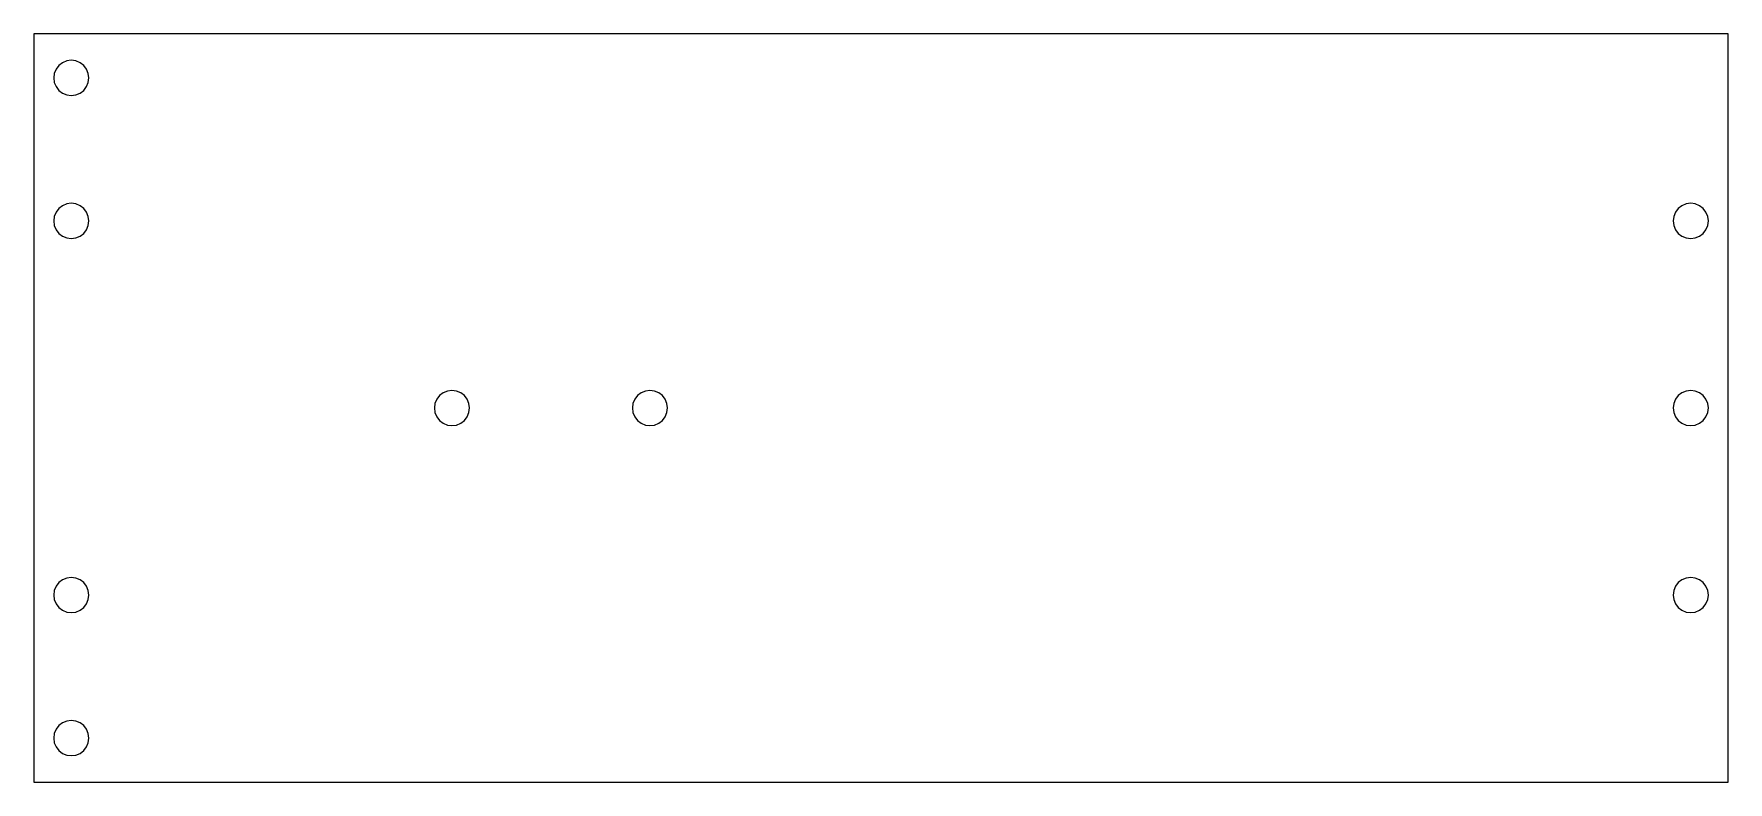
# Model space of a CAD drawing. Header units: metres. Extents: x 9 to 163, y 168 to 236.
import ezdxf

# ---------------------------------------------------------------- set-up
doc = ezdxf.new("R2010")
doc.units = ezdxf.units.M

msp = doc.modelspace()

# ---------------------------------------------------------------- linework, layer by layer
at = {"layer": 'Layer0'}
for p, q in [((162.85, 235.74), (8.85, 235.74, 0)), ((8.85, 235.74, 0), (8.85, 167.74, 0)), ((162.85, 167.74, 0), (162.85, 235.74)), ((11.11, 232.87, 0), (10.86, 232.54, 0)), ((11.45, 233.12, 0), (11.11, 232.87, 0)), ((11.83, 233.28, 0), (11.45, 233.12, 0)), ((12.25, 233.34, 0), (11.83, 233.28, 0)), ((12.66, 233.28, 0), (12.25, 233.34, 0)), ((13.05, 233.12, 0), (12.66, 233.28, 0)), ((13.38, 232.87, 0), (13.05, 233.12, 0)), ((13.63, 232.54, 0), (13.38, 232.87, 0)), ((10.7, 232.15, 0), (10.65, 231.74, 0)), ((10.65, 231.74, 0), (10.7, 231.32, 0)), ((10.86, 232.54, 0), (10.7, 232.15, 0)), ((10.7, 231.32, 0), (10.86, 230.94, 0)), ((13.79, 232.15, 0), (13.63, 232.54, 0)), ((13.63, 230.94, 0), (13.79, 231.32, 0)), ((13.85, 231.74, 0), (13.79, 232.15, 0)), ((13.79, 231.32, 0), (13.85, 231.74, 0)), ((10.86, 230.94, 0), (11.11, 230.6, 0)), ((11.11, 230.6, 0), (11.45, 230.35, 0)), ((11.45, 230.35, 0), (11.83, 230.19, 0)), ((11.83, 230.19, 0), (12.25, 230.14, 0)), ((12.25, 230.14, 0), (12.66, 230.19, 0)), ((12.66, 230.19, 0), (13.05, 230.35, 0)), ((13.05, 230.35, 0), (13.38, 230.6, 0)), ((13.38, 230.6, 0), (13.63, 230.94, 0)), ((11.83, 220.28, 0), (11.45, 220.12, 0)), ((12.25, 220.34, 0), (11.83, 220.28, 0)), ((12.66, 220.28, 0), (12.25, 220.34, 0)), ((13.05, 220.12, 0), (12.66, 220.28, 0)), ((159.03, 220.28), (158.65, 220.12)), ((159.45, 220.34), (159.03, 220.28)), ((159.86, 220.28), (159.45, 220.34)), ((160.25, 220.12), (159.86, 220.28)), ((10.7, 219.15, 0), (10.65, 218.74, 0)), ((10.65, 218.74, 0), (10.7, 218.32, 0)), ((10.86, 219.54, 0), (10.7, 219.15, 0)), ((11.11, 219.87, 0), (10.86, 219.54, 0)), ((11.45, 220.12, 0), (11.11, 219.87, 0)), ((13.38, 219.87, 0), (13.05, 220.12, 0)), ((13.63, 219.54, 0), (13.38, 219.87, 0)), ((13.79, 219.15, 0), (13.63, 219.54, 0)), ((13.85, 218.74, 0), (13.79, 219.15, 0)), ((13.79, 218.32, 0), (13.85, 218.74, 0)), ((157.9, 219.15), (157.85, 218.74)), ((157.85, 218.74), (157.9, 218.32)), ((158.06, 219.54), (157.9, 219.15)), ((158.31, 219.87), (158.06, 219.54)), ((158.65, 220.12), (158.31, 219.87)), ((160.58, 219.87), (160.25, 220.12)), ((160.83, 219.54), (160.58, 219.87)), ((160.99, 219.15), (160.83, 219.54)), ((161.05, 218.74), (160.99, 219.15)), ((160.99, 218.32), (161.05, 218.74)), ((10.7, 218.32, 0), (10.86, 217.94, 0)), ((10.86, 217.94, 0), (11.11, 217.6, 0)), ((11.11, 217.6, 0), (11.45, 217.35, 0)), ((11.45, 217.35, 0), (11.83, 217.19, 0)), ((11.83, 217.19, 0), (12.25, 217.14, 0)), ((12.25, 217.14, 0), (12.66, 217.19, 0)), ((12.66, 217.19, 0), (13.05, 217.35, 0)), ((13.05, 217.35, 0), (13.38, 217.6, 0)), ((13.38, 217.6, 0), (13.63, 217.94, 0)), ((13.63, 217.94, 0), (13.79, 218.32, 0)), ((157.9, 218.32), (158.06, 217.94)), ((158.06, 217.94), (158.31, 217.6)), ((158.31, 217.6), (158.65, 217.35, 0)), ((158.65, 217.35, 0), (159.03, 217.19, 0)), ((159.03, 217.19, 0), (159.45, 217.14)), ((159.45, 217.14), (159.86, 217.19)), ((159.86, 217.19), (160.25, 217.35)), ((160.25, 217.35), (160.58, 217.6)), ((160.58, 217.6), (160.83, 217.94)), ((160.83, 217.94), (160.99, 218.32)), ((46.43, 203.28, 0), (46.05, 203.12, 0)), ((46.85, 203.34, 0), (46.43, 203.28, 0)), ((47.26, 203.28, 0), (46.85, 203.34, 0)), ((47.65, 203.12, 0), (47.26, 203.28, 0)), ((64.43, 203.28, 0), (64.05, 203.12, 0)), ((64.85, 203.34, 0), (64.43, 203.28, 0)), ((65.26, 203.28, 0), (64.85, 203.34, 0)), ((65.65, 203.12, 0), (65.26, 203.28, 0)), ((159.03, 203.28), (158.65, 203.12)), ((159.45, 203.34), (159.03, 203.28)), ((159.86, 203.28), (159.45, 203.34)), ((160.25, 203.12), (159.86, 203.28)), ((45.3, 202.15, 0), (45.25, 201.74, 0)), ((45.46, 202.54, 0), (45.3, 202.15, 0)), ((45.72, 202.87, 0), (45.46, 202.54, 0)), ((46.05, 203.12, 0), (45.72, 202.87, 0)), ((47.98, 202.87, 0), (47.65, 203.12, 0)), ((48.23, 202.54, 0), (47.98, 202.87, 0)), ((48.39, 202.15, 0), (48.23, 202.54, 0)), ((48.45, 201.74, 0), (48.39, 202.15, 0)), ((63.3, 202.15, 0), (63.25, 201.74, 0)), ((63.46, 202.54, 0), (63.3, 202.15, 0)), ((63.72, 202.87, 0), (63.46, 202.54, 0)), ((64.05, 203.12, 0), (63.72, 202.87, 0)), ((65.98, 202.87, 0), (65.65, 203.12, 0)), ((66.23, 202.54, 0), (65.98, 202.87, 0)), ((66.39, 202.15, 0), (66.23, 202.54, 0)), ((66.45, 201.74, 0), (66.39, 202.15, 0)), ((157.9, 202.15), (157.85, 201.74)), ((158.06, 202.54), (157.9, 202.15)), ((158.31, 202.87), (158.06, 202.54)), ((158.65, 203.12), (158.31, 202.87)), ((160.58, 202.87), (160.25, 203.12)), ((160.83, 202.54), (160.58, 202.87)), ((160.99, 202.15), (160.83, 202.54)), ((161.05, 201.74), (160.99, 202.15)), ((45.25, 201.74, 0), (45.3, 201.32, 0)), ((45.3, 201.32, 0), (45.46, 200.94, 0)), ((45.46, 200.94, 0), (45.72, 200.61, 0)), ((45.72, 200.61, 0), (46.05, 200.35, 0)), ((46.05, 200.35, 0), (46.43, 200.19, 0)), ((47.26, 200.19, 0), (47.65, 200.35, 0)), ((47.65, 200.35, 0), (47.98, 200.61, 0)), ((47.98, 200.61, 0), (48.23, 200.94, 0)), ((48.23, 200.94, 0), (48.39, 201.32, 0)), ((48.39, 201.32, 0), (48.45, 201.74, 0)), ((63.25, 201.74, 0), (63.3, 201.32, 0)), ((63.3, 201.32, 0), (63.46, 200.94, 0)), ((63.46, 200.94, 0), (63.72, 200.61, 0)), ((63.72, 200.61, 0), (64.05, 200.35, 0)), ((64.05, 200.35, 0), (64.43, 200.19, 0)), ((65.26, 200.19, 0), (65.65, 200.35, 0)), ((65.65, 200.35, 0), (65.98, 200.61, 0)), ((65.98, 200.61, 0), (66.23, 200.94, 0)), ((66.23, 200.94, 0), (66.39, 201.32, 0)), ((66.39, 201.32, 0), (66.45, 201.74, 0)), ((157.85, 201.74), (157.9, 201.32)), ((157.9, 201.32), (158.06, 200.94)), ((158.06, 200.94), (158.31, 200.6)), ((158.31, 200.6), (158.65, 200.35)), ((158.65, 200.35), (159.03, 200.19)), ((159.86, 200.19), (160.25, 200.35)), ((160.25, 200.35), (160.58, 200.6)), ((160.58, 200.6), (160.83, 200.94)), ((160.83, 200.94), (160.99, 201.32)), ((160.99, 201.32), (161.05, 201.74)), ((46.43, 200.19, 0), (46.85, 200.14, 0)), ((46.85, 200.14, 0), (47.26, 200.19, 0)), ((64.43, 200.19, 0), (64.85, 200.14, 0)), ((64.85, 200.14, 0), (65.26, 200.19, 0)), ((159.03, 200.19), (159.45, 200.14)), ((159.45, 200.14), (159.86, 200.19)), ((10.7, 185.15, 0), (10.65, 184.74, 0)), ((10.86, 185.54, 0), (10.7, 185.15, 0)), ((11.11, 185.87, 0), (10.86, 185.54, 0)), ((11.45, 186.12, 0), (11.11, 185.87, 0)), ((11.83, 186.28, 0), (11.45, 186.12, 0)), ((12.25, 186.34, 0), (11.83, 186.28, 0)), ((12.66, 186.28, 0), (12.25, 186.34, 0)), ((13.05, 186.12, 0), (12.66, 186.28, 0)), ((13.38, 185.87, 0), (13.05, 186.12, 0)), ((13.63, 185.54, 0), (13.38, 185.87, 0)), ((13.79, 185.15, 0), (13.63, 185.54, 0)), ((13.85, 184.74, 0), (13.79, 185.15, 0)), ((157.9, 185.15, 0), (157.85, 184.74, 0)), ((158.06, 185.54, 0), (157.9, 185.15, 0)), ((158.31, 185.87, 0), (158.06, 185.54, 0)), ((158.65, 186.12, 0), (158.31, 185.87, 0)), ((159.03, 186.28, 0), (158.65, 186.12, 0)), ((159.45, 186.34, 0), (159.03, 186.28, 0)), ((159.86, 186.28, 0), (159.45, 186.34, 0)), ((160.25, 186.12, 0), (159.86, 186.28, 0)), ((160.58, 185.87, 0), (160.25, 186.12, 0)), ((160.83, 185.54, 0), (160.58, 185.87, 0)), ((160.99, 185.15, 0), (160.83, 185.54, 0)), ((161.05, 184.74, 0), (160.99, 185.15, 0)), ((10.65, 184.74, 0), (10.7, 184.32, 0)), ((10.7, 184.32, 0), (10.86, 183.94, 0)), ((10.86, 183.94, 0), (11.11, 183.6, 0)), ((11.11, 183.6, 0), (11.45, 183.35, 0)), ((11.45, 183.35, 0), (11.83, 183.19, 0)), ((12.66, 183.19, 0), (13.05, 183.35, 0)), ((13.05, 183.35, 0), (13.38, 183.6, 0)), ((13.38, 183.6, 0), (13.63, 183.94, 0)), ((13.63, 183.94, 0), (13.79, 184.32, 0)), ((13.79, 184.32, 0), (13.85, 184.74, 0)), ((157.85, 184.74, 0), (157.9, 184.32, 0)), ((157.9, 184.32, 0), (158.06, 183.94, 0)), ((158.06, 183.94, 0), (158.31, 183.6, 0)), ((158.31, 183.6, 0), (158.65, 183.35, 0)), ((158.65, 183.35, 0), (159.03, 183.19, 0)), ((159.86, 183.19, 0), (160.25, 183.35, 0)), ((160.25, 183.35, 0), (160.58, 183.6, 0)), ((160.58, 183.6, 0), (160.83, 183.94, 0)), ((160.83, 183.94, 0), (160.99, 184.32, 0)), ((160.99, 184.32, 0), (161.05, 184.74, 0)), ((11.83, 183.19, 0), (12.25, 183.14, 0)), ((12.25, 183.14, 0), (12.66, 183.19, 0)), ((159.03, 183.19, 0), (159.45, 183.14, 0)), ((159.45, 183.14, 0), (159.86, 183.19, 0)), ((10.86, 172.54, 0), (10.7, 172.15, 0)), ((11.11, 172.87, 0), (10.86, 172.54, 0)), ((11.45, 173.12, 0), (11.11, 172.87, 0)), ((11.83, 173.28, 0), (11.45, 173.12, 0)), ((12.25, 173.34, 0), (11.83, 173.28, 0)), ((12.66, 173.28, 0), (12.25, 173.34, 0)), ((13.05, 173.12, 0), (12.66, 173.28, 0)), ((13.38, 172.87, 0), (13.05, 173.12, 0)), ((13.63, 172.54, 0), (13.38, 172.87, 0)), ((13.79, 172.15, 0), (13.63, 172.54, 0)), ((10.7, 172.15, 0), (10.65, 171.74, 0)), ((10.65, 171.74, 0), (10.7, 171.32, 0)), ((10.7, 171.32, 0), (10.86, 170.94, 0)), ((13.63, 170.94, 0), (13.79, 171.32, 0)), ((13.85, 171.74, 0), (13.79, 172.15, 0)), ((13.79, 171.32, 0), (13.85, 171.74, 0)), ((10.86, 170.94, 0), (11.11, 170.6, 0)), ((11.11, 170.6, 0), (11.45, 170.35, 0)), ((11.45, 170.35, 0), (11.83, 170.19, 0)), ((11.83, 170.19, 0), (12.25, 170.14, 0)), ((12.25, 170.14, 0), (12.66, 170.19, 0)), ((12.66, 170.19, 0), (13.05, 170.35, 0)), ((13.05, 170.35, 0), (13.38, 170.6, 0)), ((13.38, 170.6, 0), (13.63, 170.94, 0)), ((8.85, 167.74, 0), (162.85, 167.74, 0))]:
    msp.add_line(p, q, dxfattribs=at)

doc.saveas('drawing.dxf')
